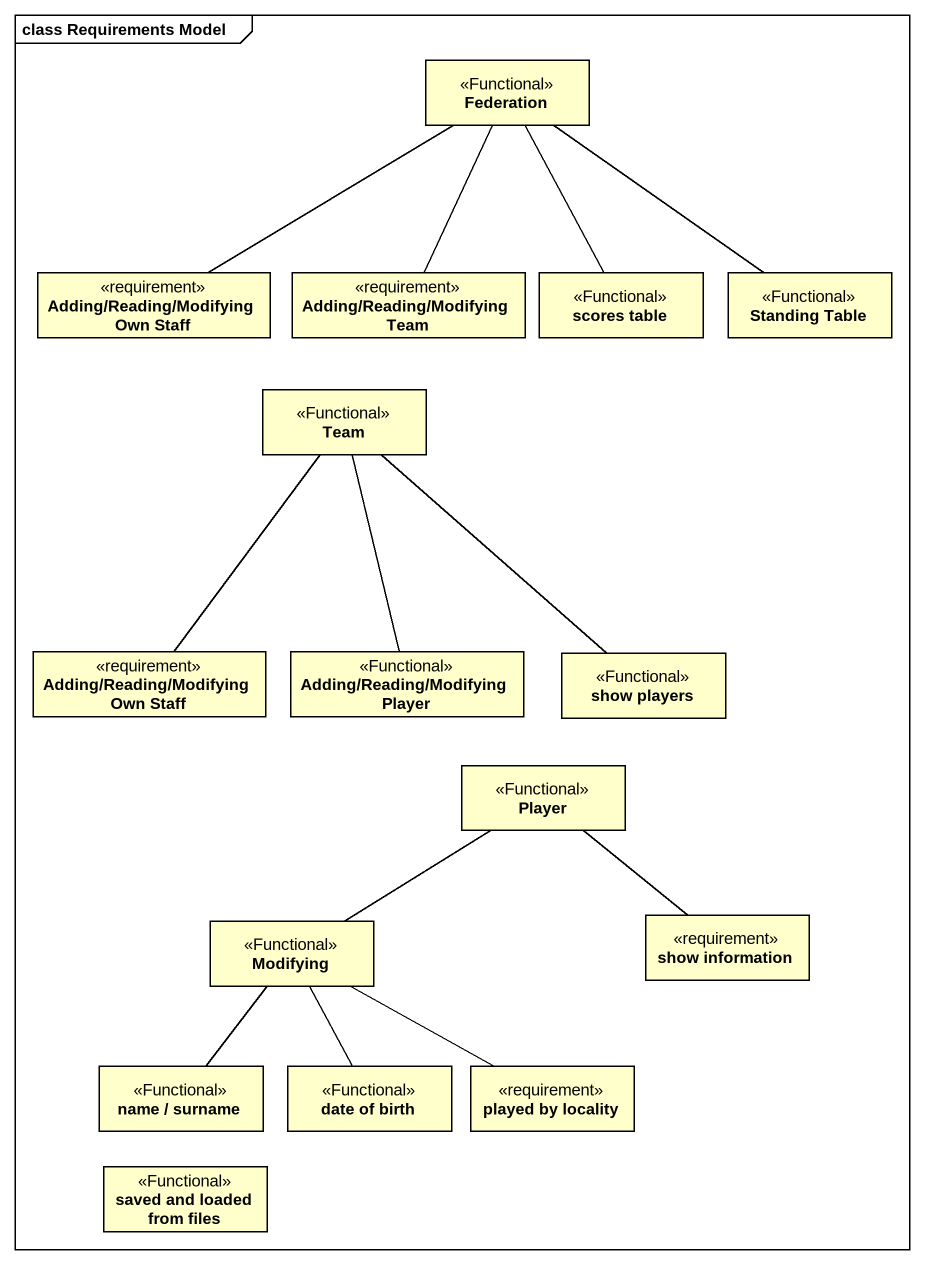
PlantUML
@startuml
mainframe class Requirements Model
hide circle
hide empty members
class Federation <<Functional>>
class "Adding/Reading/Modifying Own Staff" as Adding_Reading_Modifying <<requirement>>
class "Adding/Reading/Modifying Team" as Adding_Reading_Modifying_2 <<requirement>>
class "scores table" as scores_table <<Functional>>
class "Standing Table" as Standing_Table <<Functional>>
class Team <<Functional>>
class "Adding/Reading/Modifying Own Staff" as Adding_Reading_Modifying_3 <<requirement>>
class "Adding/Reading/Modifying Player" as Adding_Reading_Modifying_4 <<Functional>>
class "show players" as show_players <<Functional>>
class Player <<Functional>>
class Modifying <<Functional>>
class "show information" as show_information <<requirement>>
class "name / surname" as name_surname <<Functional>>
class "date of birth" as date_of_birth <<Functional>>
class "played by locality" as played_by_locality <<requirement>>
class "saved and loaded from files" as saved_and_loaded_from_files <<Functional>>
Adding_Reading_Modifying -up- Federation
Adding_Reading_Modifying_2 -up- Federation
scores_table -up- Federation
Standing_Table -up- Federation
Team -- Adding_Reading_Modifying_3
Adding_Reading_Modifying_4 -up- Team
show_players -up- Team
Player -- show_information
Modifying -up- Player
Modifying -- name_surname
Modifying -- date_of_birth
Modifying -right- played_by_locality
@enduml
